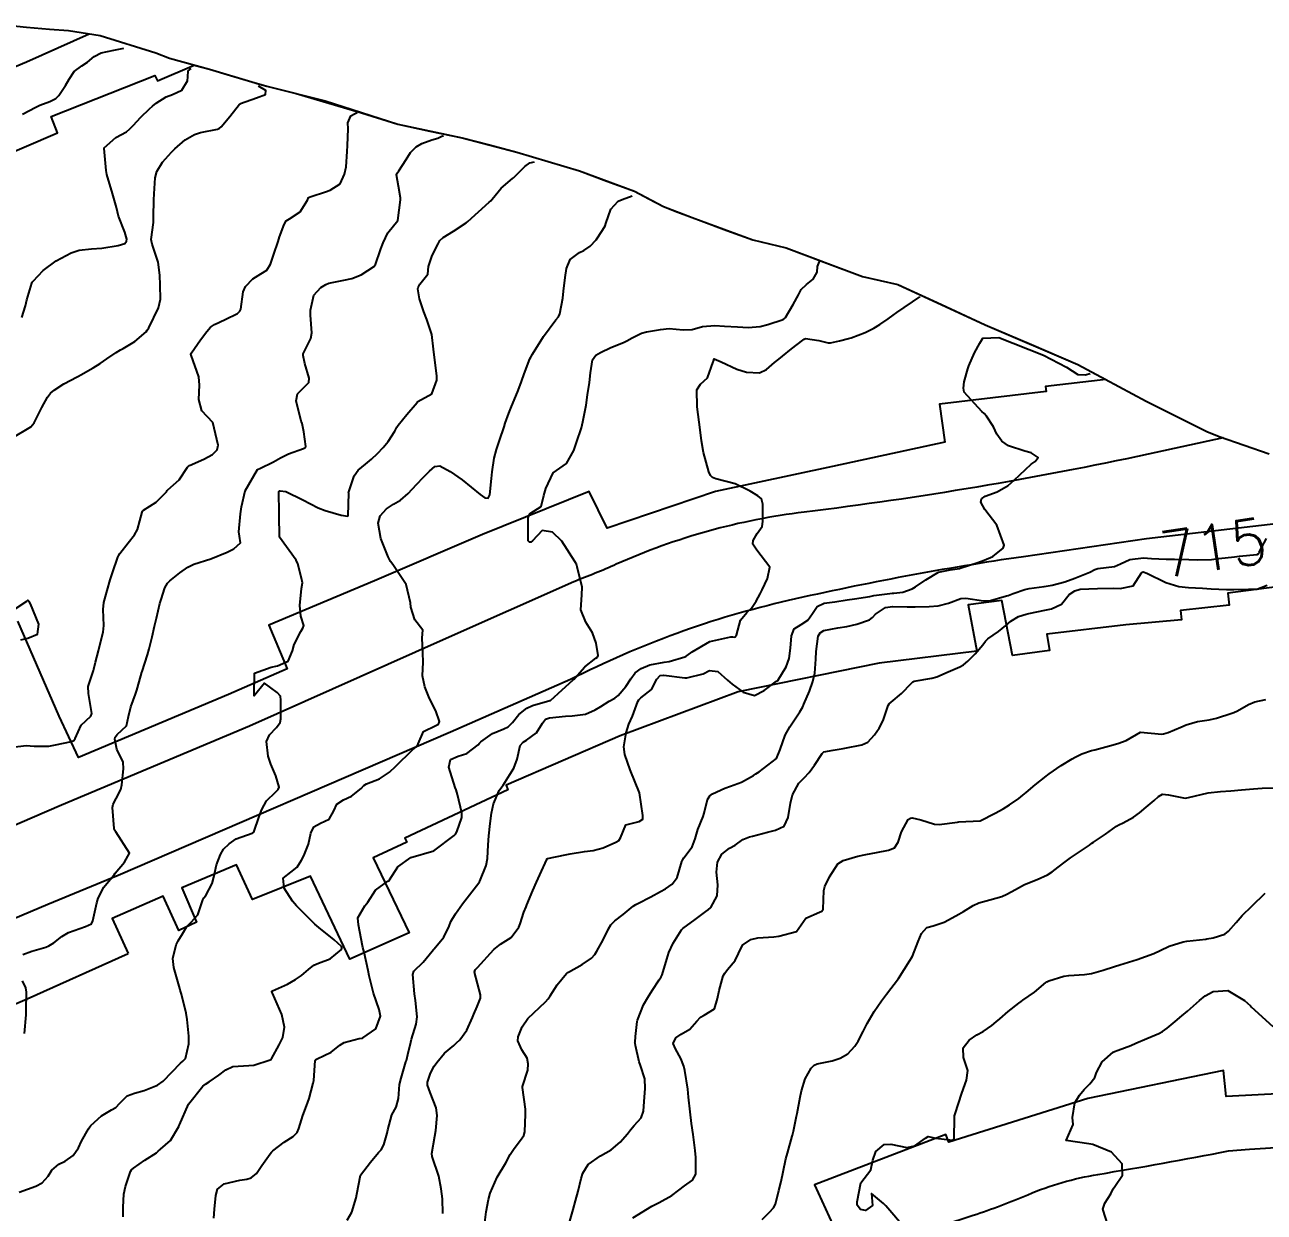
# Model space of a CAD drawing. Header units: metres. Extents: x 286371 to 293043, y 7462578 to 7466404.
# Drawn here: x 291481.8 to 291590.8, y 7463680.2 to 7463784.7 of the extents above; entities that cross this region are included whole.
import ezdxf
from ezdxf.enums import TextEntityAlignment as Align

# ---------------------------------------------------------------- set-up
doc = ezdxf.new("R2010")
doc.units = ezdxf.units.M
doc.header["$MEASUREMENT"] = 0
for name, color, linetype in [('Area', 45, 'Continuous'), ('Cotas', 45, 'Continuous'), ('Curvas de Nivel 1m', 11, 'Continuous'), ('Curvas de Nivel 5m', 15, 'Continuous'), ('Edificações', 30, 'Continuous'), ('Vias primárias', 230, 'Continuous')]:
    doc.layers.add(name, color=color, linetype=linetype)
doc.styles.add('Style-STANDARD', font='STANDARD.shx')

msp = doc.modelspace()

# ---------------------------------------------------------------- linework, layer by layer
at = {"layer": 'Area'}
msp.add_polyline3d([(291479.98, 7463784.68, 706.46), (291481.93, 7463784.47, 704.5), (291483.97, 7463784.3, 711.01), (291485.63, 7463784.18, 707.65), (291488.41, 7463783.73, 705.95), (291493.33, 7463782.23, 711.31), (291494.51, 7463781.75, 711.42), (291498.04, 7463780.77, 711.02), (291501.75, 7463779.67, 710.97), (291503.09, 7463779.27, 711.27), (291508.22, 7463777.98, 711.32), (291514.59, 7463775.93, 712.95), (291520.26, 7463774.74, 712.58), (291525.05, 7463773.49, 713.08), (291530.57, 7463771.83, 713.16), (291535.4, 7463770.04, 715), (291537.95, 7463768.71, 715.57), (291540.47, 7463767.72, 716.35), (291541.27, 7463767.44, 716.22), (291545.81, 7463765.77, 715.36), (291548.75, 7463765.07, 715.08), (291555.45, 7463762.54, 717.39), (291558.56, 7463761.83, 717.76), (291566.25, 7463758.3, 717.86), (291574.39, 7463754.79, 716.38), (291580.41, 7463751.57, 722.58), (291585.75, 7463748.92, 714.65), (291586.83, 7463748.48, 714.67), (291591.23, 7463746.96, 714.57)], dxfattribs=at)
at = {"layer": 'Curvas de Nivel 1m', "flags": 128}
for points, elevation in [([(291481.53, 7463758.93), (291481.84, 7463759.97), (291481.98, 7463760.49), (291482.42, 7463761.97), (291482.45, 7463762.04), (291482.53, 7463762.14), (291483.42, 7463763.07), (291484.55, 7463763.93), (291485.86, 7463764.62), (291486.57, 7463764.87), (291487.67, 7463764.98), (291488.57, 7463765.03), (291490, 7463765.27), (291490.58, 7463765.46), (291490.75, 7463765.66), (291490.76, 7463765.83), (291490.59, 7463766.43), (291490.03, 7463767.84), (291489.85, 7463768.62), (291489.5, 7463769.85), (291489.01, 7463771.52), (291488.94, 7463771.86), (291488.77, 7463773.8), (291488.78, 7463773.86), (291489.81, 7463774.76), (291490.73, 7463775.28), (291491.04, 7463775.52), (291491.33, 7463775.83), (291492.01, 7463776.55), (291492.76, 7463777.29), (291493.03, 7463777.53), (291493.35, 7463777.8), (291494.21, 7463778.35), (291494.78, 7463778.56), (291495.61, 7463778.94), (291496.11, 7463779.75), (291496.12, 7463780.09), (291496.17, 7463780.64), (291496.41, 7463780.85)], 706), ([(291480.64, 7463748.31), (291482.33, 7463749.33), (291482.62, 7463749.68), (291482.75, 7463749.96), (291483.28, 7463751.03), (291483.8, 7463751.94), (291484.05, 7463752.27), (291484.38, 7463752.54), (291485.22, 7463753.1), (291486.4, 7463753.73), (291486.52, 7463753.79), (291486.71, 7463753.9), (291487.79, 7463754.5), (291488.42, 7463754.89), (291489.01, 7463755.29), (291489.82, 7463755.85), (291490.21, 7463756.08), (291490.44, 7463756.2), (291491.46, 7463756.82), (291492.46, 7463757.68), (291492.56, 7463757.81), (291492.69, 7463758.03), (291493.56, 7463759.79), (291493.73, 7463760.56), (291493.7, 7463761.79), (291493.66, 7463762.67), (291493.53, 7463763.79), (291492.99, 7463765.39), (291492.9, 7463765.8), (291493.11, 7463767.29), (291493.12, 7463767.8), (291493.15, 7463769.29), (291493.18, 7463769.8), (291493.26, 7463771.21), (291493.39, 7463771.79), (291493.89, 7463772.59), (291494.7, 7463773.47), (291494.85, 7463773.62), (291495, 7463773.77), (291495.9, 7463774.57), (291496.72, 7463775.04), (291497.25, 7463775.21), (291498.73, 7463775.51), (291498.89, 7463775.56), (291499.07, 7463775.71), (291499.83, 7463776.62), (291500.68, 7463777.69), (291500.72, 7463777.73), (291500.77, 7463777.77), (291502.18, 7463778.26), (291502.97, 7463778.56), (291502.99, 7463778.91), (291502.35, 7463779.27)], 707), ([(291480.72, 7463721.16), (291481.9, 7463721.29), (291482.63, 7463721.22), (291483.9, 7463721.22), (291484.49, 7463721.34), (291485.91, 7463721.65), (291486.09, 7463721.72), (291486.22, 7463721.9), (291486.76, 7463723.07), (291487.61, 7463723.88), (291487.7, 7463724.12), (291487.38, 7463725.88), (291487.37, 7463726.49), (291487.82, 7463727.88), (291487.87, 7463728.02), (291488.02, 7463728.61), (291488.27, 7463729.63), (291488.33, 7463729.87), (291488.67, 7463731.25), (291488.74, 7463731.86), (291488.69, 7463733.26), (291488.74, 7463733.86), (291489.04, 7463734.93), (291489.31, 7463735.86), (291489.5, 7463736.48), (291489.96, 7463737.85), (291490.02, 7463737.98), (291490.16, 7463738.18), (291490.88, 7463739.12), (291491.45, 7463739.83), (291491.71, 7463740.3), (291492.11, 7463741.82), (291492.14, 7463741.9), (291492.22, 7463742), (291493.34, 7463742.69), (291494.24, 7463743.61), (291494.31, 7463743.72), (291494.37, 7463743.78), (291495.36, 7463744.67), (291496.11, 7463745.76), (291496.18, 7463745.85), (291496.28, 7463745.91), (291497.54, 7463746.49), (291498.3, 7463746.89), (291498.72, 7463747.3), (291498.8, 7463747.71), (291498.34, 7463749.71), (291497.35, 7463750.73), (291497.09, 7463751.73), (291497.15, 7463752.98), (291497.1, 7463753.73), (291496.43, 7463755.62), (291496.39, 7463755.7), (291496.4, 7463755.75), (291496.41, 7463755.77), (291496.44, 7463755.82), (291497.23, 7463756.96), (291497.79, 7463757.72), (291498.11, 7463758.08), (291498.47, 7463758.33), (291499.41, 7463758.77), (291500.49, 7463759.3), (291500.7, 7463759.48), (291500.78, 7463759.68), (291501, 7463761.19), (291501.2, 7463761.67), (291501.85, 7463762.35), (291502.54, 7463762.77), (291503.08, 7463763.11), (291503.4, 7463763.64), (291503.7, 7463764.51), (291504.08, 7463765.63), (291504.2, 7463766.02), (291504.61, 7463767.13), (291504.78, 7463767.45), (291505.07, 7463767.62), (291506, 7463768.22), (291506.64, 7463769.25), (291506.75, 7463769.48), (291506.99, 7463769.59), (291508.24, 7463769.98), (291508.65, 7463770.13), (291509.52, 7463770.7), (291509.92, 7463771.55), (291510.04, 7463772.19), (291510.15, 7463773.54), (291510.18, 7463774.07), (291510.22, 7463775.54), (291510.21, 7463776.07), (291510.47, 7463776.68), (291510.78, 7463776.86), (291511.02, 7463776.96)], 708), ([(291481.62, 7463702.91), (291482.4, 7463703.2), (291483.63, 7463703.55), (291483.91, 7463703.66), (291484.34, 7463703.93), (291485.06, 7463704.5), (291485.65, 7463704.85), (291487.14, 7463705.37), (291487.66, 7463705.62), (291487.78, 7463705.87), (291488.12, 7463707.44), (291488.24, 7463707.87), (291488.73, 7463708.84), (291489.58, 7463709.85), (291489.65, 7463709.93), (291489.74, 7463710.07), (291490.56, 7463711.02), (291491.01, 7463711.83), (291489.79, 7463713.69), (291489.68, 7463713.85), (291489.66, 7463713.99), (291489.51, 7463715.85), (291489.55, 7463716.13), (291489.84, 7463716.64), (291490.25, 7463717.43), (291490.34, 7463717.84), (291490.48, 7463719.23), (291490.45, 7463719.84), (291489.9, 7463720.96), (291489.7, 7463721.85), (291489.74, 7463722.02), (291489.92, 7463722.27), (291490.74, 7463723.03), (291490.92, 7463723.83), (291491.11, 7463724.68), (291491.54, 7463725.82), (291491.64, 7463726.16), (291492, 7463727.43), (291492.09, 7463727.73), (291492.12, 7463727.81), (291492.57, 7463729.26), (291492.72, 7463729.8), (291492.99, 7463730.86), (291493.21, 7463731.8), (291493.37, 7463732.5), (291493.68, 7463733.79), (291493.77, 7463734.12), (291494.11, 7463735.15), (291494.34, 7463735.57), (291494.55, 7463735.78), (291495.43, 7463736.47), (291496.14, 7463736.99), (291496.66, 7463737.24), (291498.15, 7463737.72), (291499.58, 7463738.29), (291500.17, 7463738.58), (291500.75, 7463739.12), (291500.66, 7463739.69), (291500.6, 7463740.09), (291500.75, 7463741.68), (291500.84, 7463742.29), (291501.18, 7463743.68), (291502.27, 7463745.58), (291502.32, 7463745.61), (291502.46, 7463745.65), (291503.67, 7463746.24), (291504.29, 7463746.6), (291504.97, 7463746.94), (291506.3, 7463747.41), (291506.43, 7463747.47), (291506.51, 7463747.59), (291506.32, 7463748.89), (291506.17, 7463749.6), (291506.11, 7463749.83), (291505.67, 7463751.6), (291505.77, 7463752.21), (291506.39, 7463752.85), (291506.77, 7463753.21), (291506.79, 7463753.59), (291506.42, 7463754.88), (291506.27, 7463755.6), (291506.28, 7463755.75), (291506.44, 7463756.1), (291506.96, 7463757.08), (291507.04, 7463757.59), (291506.93, 7463759.15), (291506.91, 7463759.59), (291507.21, 7463760.89), (291507.82, 7463761.57), (291508.26, 7463761.84), (291508.53, 7463761.95), (291509.86, 7463762.22), (291510.54, 7463762.37), (291511.38, 7463762.69), (291512.55, 7463763.44), (291512.58, 7463763.48), (291512.59, 7463763.5), (291513.1, 7463764.97), (291513.3, 7463765.49), (291513.72, 7463766.37), (291514.61, 7463767.47), (291514.83, 7463769.28), (291514.84, 7463769.47), (291514.66, 7463770.49), (291514.49, 7463771.48), (291514.53, 7463771.62), (291514.68, 7463771.83), (291515.33, 7463772.83), (291515.72, 7463773.46), (291516.2, 7463773.96), (291516.72, 7463774.24), (291517.6, 7463774.55), (291518.12, 7463774.72), (291518.42, 7463774.85), (291518.61, 7463774.94)], 709), ([(291490.44, 7463679.84), (291490.44, 7463680.68), (291490.5, 7463681.84), (291490.66, 7463682.49), (291491.1, 7463683.83), (291491.18, 7463683.98), (291491.34, 7463684.11), (291492.34, 7463684.82), (291493.36, 7463685.47), (291493.53, 7463685.62), (291493.73, 7463685.79), (291494.6, 7463686.55), (291495.34, 7463687.77), (291495.35, 7463687.81), (291495.4, 7463687.93), (291496.19, 7463689.75), (291497.45, 7463691.32), (291497.67, 7463691.5), (291498.01, 7463691.72), (291498.87, 7463692.29), (291499.47, 7463692.76), (291500.1, 7463693.06), (291501.48, 7463693.15), (291501.94, 7463693.19), (291503.38, 7463693.64), (291503.45, 7463693.67), (291503.49, 7463693.72), (291504.16, 7463694.96), (291504.48, 7463695.62), (291504.62, 7463696.52), (291504.41, 7463697.62), (291503.57, 7463699.52), (291503.53, 7463699.64), (291503.53, 7463699.68), (291503.58, 7463699.72), (291504.9, 7463700.3), (291505.59, 7463700.71), (291506.14, 7463701.05), (291506.74, 7463701.59), (291507.21, 7463701.98), (291507.61, 7463702.14), (291508.66, 7463702.52), (291509.63, 7463703.34), (291509.68, 7463703.5), (291509.67, 7463703.54), (291509.64, 7463703.61), (291508.99, 7463704.2), (291507.66, 7463705.27), (291507.29, 7463705.58), (291505.69, 7463707.18), (291505.32, 7463707.61), (291504.59, 7463708.74), (291504.52, 7463709.62), (291505.18, 7463710.16), (291505.74, 7463710.59), (291506.13, 7463711.22), (291506.32, 7463711.6), (291506.74, 7463712.62), (291506.94, 7463713.59), (291507.22, 7463714.15), (291507.8, 7463714.45), (291508.55, 7463714.82), (291508.97, 7463715.56), (291509.24, 7463716.13), (291509.83, 7463716.52), (291510.53, 7463716.84), (291511.37, 7463717.52), (291511.61, 7463717.76), (291511.85, 7463717.91), (291512.98, 7463718.37), (291513.87, 7463718.95), (291514.43, 7463719.47), (291515.9, 7463720.9), (291516.19, 7463721.15), (291516.38, 7463721.44), (291516.84, 7463722.51), (291517.93, 7463723.04), (291518.16, 7463723.18), (291518.27, 7463723.41), (291517.95, 7463724.33), (291517.39, 7463725.42), (291516.97, 7463726.45), (291516.78, 7463727.43), (291516.82, 7463728.63), (291516.79, 7463729.43), (291516.74, 7463730.75), (291516.81, 7463731.43), (291516.08, 7463732.34), (291515.73, 7463733.45), (291515.72, 7463733.83), (291515.32, 7463735.46), (291514.15, 7463737.2), (291513.95, 7463737.48), (291513.74, 7463737.9), (291513.1, 7463739.49), (291512.86, 7463740.84), (291513.05, 7463741.49), (291513.6, 7463742.11), (291514.23, 7463742.52), (291514.84, 7463742.86), (291515.52, 7463743.46), (291515.86, 7463743.84), (291516.26, 7463744.27), (291516.83, 7463744.87), (291517.38, 7463745.43), (291517.86, 7463745.84), (291518.28, 7463745.89), (291519.21, 7463745.4), (291520.26, 7463744.66), (291521.85, 7463743.36), (291522.24, 7463743.08), (291522.54, 7463743.05), (291522.69, 7463743.35), (291522.83, 7463744.78), (291522.89, 7463745.35), (291523.08, 7463746.56), (291523.28, 7463747.34), (291523.54, 7463748.11), (291523.94, 7463749.33), (291524.04, 7463749.63), (291524.35, 7463750.51), (291524.58, 7463751.11), (291524.67, 7463751.32), (291525.17, 7463752.52), (291525.47, 7463753.31), (291525.72, 7463753.99), (291526.21, 7463755.3), (291526.28, 7463755.45), (291526.43, 7463755.72), (291527.4, 7463757.28), (291528.48, 7463758.73), (291528.72, 7463759.01), (291528.85, 7463759.25), (291529.12, 7463760.63), (291529.18, 7463761.24), (291529.31, 7463762.46), (291529.44, 7463763.24), (291529.76, 7463764.04), (291530.57, 7463764.66), (291530.95, 7463764.84), (291531.51, 7463765.21), (291532.03, 7463765.76), (291532.6, 7463766.62), (291532.82, 7463766.99), (291532.9, 7463767.19), (291533.34, 7463768.47), (291533.96, 7463769.17), (291534.33, 7463769.33), (291535.2, 7463769.63)], 711), ([(291498.41, 7463679.72), (291498.48, 7463680.51), (291498.58, 7463681.72), (291498.75, 7463682.28), (291499.32, 7463682.73), (291500.71, 7463683.06), (291501.33, 7463683.16), (291501.71, 7463683.28), (291502.18, 7463683.65), (291502.64, 7463684.35), (291503.36, 7463685.38), (291503.48, 7463685.51), (291503.61, 7463685.63), (291504.59, 7463686.4), (291505.38, 7463686.89), (291505.74, 7463687.24), (291505.89, 7463687.6), (291506.25, 7463688.75), (291506.56, 7463689.59), (291506.79, 7463690.23), (291507.16, 7463691.58), (291507.2, 7463691.84), (291507.32, 7463693.58), (291507.38, 7463693.68), (291507.49, 7463693.74), (291508.73, 7463694.32), (291509.5, 7463694.93), (291509.88, 7463695.17), (291511.21, 7463695.52), (291511.47, 7463695.56), (291511.52, 7463695.58), (291512.65, 7463696.37), (291513.07, 7463697.49), (291512.97, 7463698.08), (291512.47, 7463699.5), (291512.07, 7463701.04), (291511.99, 7463701.51), (291511.63, 7463703.12), (291511.52, 7463703.52), (291511.48, 7463703.67), (291511.15, 7463705.52), (291511.07, 7463706.13), (291511.69, 7463707.19), (291511.85, 7463707.36), (291511.95, 7463707.51), (291512.64, 7463708.57), (291513.72, 7463709.36), (291513.8, 7463709.4), (291513.87, 7463709.48), (291514.59, 7463710.62), (291515.75, 7463711.45), (291517.76, 7463712.02), (291519.56, 7463713.39), (291519.67, 7463713.5), (291519.79, 7463713.69), (291520.23, 7463714.95), (291520.23, 7463715.38), (291519.84, 7463716.97), (291519.72, 7463717.39), (291519.65, 7463717.59), (291519.08, 7463719.4), (291519.23, 7463720.05), (291519.89, 7463720.35), (291520.66, 7463720.6), (291521.66, 7463721.36), (291521.78, 7463721.49), (291521.91, 7463721.62), (291522.92, 7463722.34), (291523.93, 7463722.75), (291524.31, 7463722.94), (291524.68, 7463723.31), (291525.23, 7463724.02), (291525.95, 7463724.57), (291526.44, 7463724.8), (291527.96, 7463725.25), (291528.01, 7463725.26), (291529.04, 7463726.18), (291529.99, 7463727.05), (291530.09, 7463727.14), (291530.18, 7463727.23), (291531.03, 7463728.2), (291532.02, 7463728.97), (291532.15, 7463729.07), (291532.2, 7463729.2), (291532.04, 7463730.3), (291531.72, 7463731.21), (291531.14, 7463732.15), (291530.68, 7463733.23), (291530.79, 7463734.55), (291530.81, 7463735.22), (291530.38, 7463737), (291530.3, 7463737.23), (291530.16, 7463737.49), (291529.03, 7463739.25), (291528.2, 7463740.06), (291527.28, 7463740.2), (291526.43, 7463739.29), (291526.3, 7463739.18), (291526.18, 7463739.19), (291526.06, 7463739.3), (291526.06, 7463739.42), (291526.06, 7463741.3), (291526.08, 7463741.43), (291526.22, 7463741.69), (291527.2, 7463742.31), (291527.45, 7463743.28), (291527.62, 7463743.9), (291528.27, 7463745.26), (291529.44, 7463746.1), (291530.07, 7463747.24), (291530.13, 7463747.42), (291530.31, 7463747.94), (291530.75, 7463749.23), (291530.88, 7463749.77), (291531.16, 7463751.22), (291531.29, 7463752.13), (291531.45, 7463753.21), (291531.54, 7463754.07), (291531.73, 7463755.2), (291532.02, 7463755.61), (291532.43, 7463755.87), (291533.33, 7463756.3), (291534.45, 7463756.74), (291534.74, 7463756.87), (291535.21, 7463757.15), (291536.03, 7463757.57), (291536.46, 7463757.68), (291537.7, 7463757.88), (291538.47, 7463757.96), (291539.7, 7463757.85), (291540.47, 7463757.89), (291541.38, 7463758.15), (291542.47, 7463758.24), (291543.33, 7463758.17), (291544.47, 7463758.11), (291545.4, 7463758.07), (291546.47, 7463758.15), (291547.14, 7463758.31), (291548.48, 7463758.77), (291548.6, 7463758.84), (291548.68, 7463758.95), (291549.37, 7463760.07), (291549.84, 7463760.93), (291550.06, 7463761.39), (291550.53, 7463761.85), (291551.13, 7463762.32), (291551.48, 7463762.91), (291551.51, 7463763.43), (291551.69, 7463763.86)], 712), ([(291510.13, 7463679.53), (291510.54, 7463680.26), (291510.93, 7463681.52), (291511, 7463681.82), (291511.32, 7463683.51), (291512.2, 7463684.64), (291512.91, 7463685.49), (291513.12, 7463685.73), (291513.36, 7463686.18), (291513.67, 7463687.19), (291513.72, 7463687.48), (291514.07, 7463688.81), (291514.45, 7463689.47), (291514.67, 7463690.23), (291514.73, 7463691.47), (291514.89, 7463692.04), (291515.31, 7463693.46), (291515.35, 7463693.6), (291515.49, 7463694.11), (291515.75, 7463695.21), (291515.81, 7463695.45), (291516.2, 7463696.78), (291516.3, 7463697.44), (291516.14, 7463698.87), (291516.05, 7463699.45), (291515.91, 7463701.14), (291516, 7463701.45), (291516.82, 7463702.24), (291517.63, 7463703.19), (291517.72, 7463703.34), (291517.78, 7463703.42), (291518.64, 7463704.42), (291519.1, 7463705.4), (291519.27, 7463705.8), (291519.68, 7463706.49), (291520.29, 7463707.38), (291521.72, 7463709.21), (291521.78, 7463709.3), (291521.81, 7463709.35), (291522.36, 7463710.73), (291522.48, 7463711.34), (291522.55, 7463712.57), (291522.61, 7463713.34), (291522.71, 7463714.44), (291522.83, 7463715.34), (291523.01, 7463716.15), (291523.52, 7463717.33), (291523.65, 7463717.53), (291523.85, 7463717.8), (291524.45, 7463718.73), (291524.81, 7463719.31), (291525.1, 7463720.1), (291525.35, 7463721.3), (291525.61, 7463721.59), (291525.91, 7463721.76), (291526.8, 7463722.4), (291527.31, 7463723.27), (291527.59, 7463723.62), (291527.94, 7463723.73), (291529.33, 7463723.86), (291529.94, 7463723.91), (291531.1, 7463724.06), (291531.95, 7463724.42), (291532.44, 7463724.72), (291533.19, 7463725.19), (291533.68, 7463725.47), (291533.97, 7463725.7), (291534.66, 7463726.49), (291535.09, 7463727.16), (291535.47, 7463727.69), (291536.01, 7463728.07), (291536.75, 7463728.4), (291538.02, 7463728.63), (291538.45, 7463728.67), (291539.85, 7463729.09), (291539.96, 7463729.15), (291540.03, 7463729.2), (291540.49, 7463729.53), (291542.04, 7463730.44), (291543.89, 7463730.86), (291544.05, 7463730.84), (291544.24, 7463730.82), (291544.38, 7463731.01), (291544.74, 7463732.33), (291545.29, 7463733), (291545.71, 7463733.37), (291546.1, 7463734), (291546.46, 7463734.63), (291546.63, 7463734.98), (291547.12, 7463735.98), (291547.3, 7463736.97), (291546.17, 7463738.48), (291545.81, 7463738.99), (291545.84, 7463739.33), (291546.19, 7463739.93), (291546.63, 7463740.55), (291546.7, 7463740.98), (291546.7, 7463742.51), (291546.58, 7463742.98), (291546.25, 7463743.26), (291545.59, 7463743.66), (291544.26, 7463744.31), (291542.55, 7463744.76), (291542.27, 7463744.87), (291542.1, 7463745.05), (291541.96, 7463745.37), (291541.49, 7463747.06), (291541.3, 7463748.08), (291541.19, 7463749.06), (291541.02, 7463750.4), (291540.92, 7463751.07), (291540.88, 7463752.58), (291541.21, 7463753.06), (291541.82, 7463753.63), (291542.34, 7463755.05), (291542.36, 7463755.11), (291542.43, 7463755.31), (291543.03, 7463755.04), (291544.41, 7463754.38), (291545.27, 7463754.14), (291546.41, 7463754.06), (291547.03, 7463754.36), (291547.72, 7463754.97), (291548.11, 7463755.28), (291548.43, 7463755.53), (291549.22, 7463756.17), (291550.2, 7463756.93), (291550.34, 7463757.04), (291550.46, 7463757.1), (291551.63, 7463756.91), (291552.45, 7463756.71), (291552.64, 7463756.71), (291553.44, 7463756.88), (291554.24, 7463757.08), (291554.46, 7463757.14), (291555.69, 7463757.62), (291556.47, 7463758), (291556.99, 7463758.31), (291557.72, 7463758.82), (291558.16, 7463759.14), (291558.49, 7463759.39), (291560.51, 7463760.76), (291560.51, 7463760.76)], 713), ([(291518.55, 7463680.13), (291518.52, 7463681.41), (291518.42, 7463682.3), (291518.21, 7463683.41), (291517.63, 7463685.14), (291517.59, 7463685.42), (291517.86, 7463686.94), (291517.93, 7463687.42), (291518.06, 7463688.76), (291517.98, 7463689.42), (291517.44, 7463690.77), (291517.22, 7463691.43), (291517.22, 7463691.67), (291517.47, 7463692.46), (291517.8, 7463693.1), (291518.02, 7463693.42), (291518.69, 7463694.22), (291519.51, 7463694.92), (291519.77, 7463695.13), (291520.04, 7463695.39), (291520.66, 7463696.25), (291521.17, 7463697.37), (291521.27, 7463697.65), (291521.56, 7463698.34), (291521.86, 7463699.07), (291521.88, 7463699.36), (291521.59, 7463700.36), (291521.33, 7463701.37), (291521.41, 7463701.57), (291521.61, 7463701.78), (291523.03, 7463703.34), (291523.64, 7463703.82), (291524.56, 7463704.4), (291525.24, 7463705.3), (291525.35, 7463705.62), (291525.68, 7463706.62), (291525.87, 7463707.11), (291525.95, 7463707.29), (291526.47, 7463708.53), (291526.78, 7463709.28), (291527.07, 7463709.93), (291527.69, 7463711.27), (291527.71, 7463711.31), (291527.76, 7463711.34), (291529.32, 7463711.68), (291529.76, 7463711.76), (291531.02, 7463711.96), (291531.77, 7463712.07), (291532.66, 7463712.3), (291533.78, 7463712.78), (291534.02, 7463712.93), (291534.17, 7463713.17), (291534.66, 7463714.3), (291535.81, 7463714.61), (291536.14, 7463714.81), (291536.13, 7463715.14), (291535.84, 7463717.14), (291535.04, 7463719.16), (291534.56, 7463720.5), (291534.48, 7463721.17), (291534.67, 7463722.41), (291534.92, 7463723.16), (291535.23, 7463723.87), (291535.7, 7463725.15), (291535.8, 7463725.32), (291535.97, 7463725.48), (291536.89, 7463726.22), (291537.37, 7463727.12), (291537.68, 7463727.44), (291538, 7463727.49), (291539.84, 7463727.24), (291540, 7463727.23), (291541.45, 7463727.61), (291542.01, 7463727.9), (291542.75, 7463727.79), (291543.58, 7463727.03), (291543.99, 7463726.7), (291544.96, 7463725.99), (291545.97, 7463725.68), (291546.82, 7463726.13), (291547.91, 7463726.96), (291547.96, 7463726.99), (291548, 7463727.02), (291548.75, 7463728.2), (291549.01, 7463728.94), (291549.14, 7463729.84), (291549.21, 7463730.94), (291549.45, 7463731.55), (291550.07, 7463731.94), (291550.66, 7463732.33), (291551.07, 7463732.91), (291551.47, 7463733.53), (291552.1, 7463733.81), (291553.04, 7463733.94), (291554.1, 7463734.09), (291554.77, 7463734.19), (291556.11, 7463734.41), (291556.46, 7463734.48), (291558.11, 7463734.69), (291558.21, 7463734.7), (291559.01, 7463734.79), (291559.84, 7463735.06), (291560.12, 7463735.25), (291561.03, 7463735.86), (291562.14, 7463736.53), (291562.3, 7463736.58), (291563.17, 7463736.73), (291564, 7463736.87), (291564.15, 7463736.91), (291565.5, 7463737.35), (291566.16, 7463737.58), (291566.93, 7463737.91), (291567.84, 7463738.66), (291567.92, 7463738.92), (291567.27, 7463740.67), (291566.22, 7463742.06), (291565.87, 7463742.69), (291565.93, 7463742.99), (291566.24, 7463743.22), (291567.31, 7463743.61), (291568.26, 7463744.15), (291568.8, 7463744.64), (291570.29, 7463746.03), (291570.63, 7463746.27), (291570.9, 7463746.61), (291570.3, 7463747.04), (291569.75, 7463747.17), (291568.31, 7463747.64), (291567.71, 7463748.05), (291567.28, 7463748.67), (291566.99, 7463749.33), (291566.35, 7463750.27), (291566.15, 7463750.48), (291565.94, 7463750.68), (291564.39, 7463752.36), (291564.33, 7463752.71), (291564.4, 7463753.27), (291564.71, 7463754.41), (291564.81, 7463754.7), (291565.31, 7463755.82), (291565.77, 7463756.68), (291566.03, 7463757.11), (291567.45, 7463757.17), (291571.37, 7463755.62), (291573.41, 7463754.57), (291574.4, 7463753.93), (291575.05, 7463753.9), (291575.48, 7463754)], 714), ([(291529.66, 7463679.24), (291530.03, 7463680.49), (291530.23, 7463681.23), (291530.45, 7463682.08), (291530.73, 7463683.22), (291530.88, 7463683.67), (291531.34, 7463684.43), (291532.41, 7463685.19), (291533.36, 7463685.72), (291534.14, 7463686.39), (291534.78, 7463687.15), (291535.05, 7463687.49), (291535.39, 7463687.87), (291536, 7463688.55), (291536.21, 7463689.13), (291536.26, 7463689.97), (291536.36, 7463691.13), (291536.31, 7463691.98), (291535.93, 7463693.14), (291535.82, 7463693.48), (291535.5, 7463694.92), (291535.46, 7463695.1), (291535.45, 7463695.15), (291535.46, 7463695.19), (291535.51, 7463695.7), (291535.64, 7463697.03), (291535.66, 7463697.14), (291536.21, 7463698.48), (291536.59, 7463699.13), (291536.96, 7463699.74), (291537.59, 7463700.69), (291537.76, 7463700.94), (291537.85, 7463701.11), (291538.24, 7463702.49), (291538.42, 7463703.1), (291538.82, 7463703.92), (291539.55, 7463705.09), (291539.61, 7463705.14), (291539.67, 7463705.19), (291540.75, 7463706), (291541.69, 7463706.68), (291541.9, 7463706.84), (291542.13, 7463707.05), (291542.68, 7463708.07), (291542.74, 7463709.04), (291542.63, 7463710.15), (291542.7, 7463711.04), (291543.08, 7463711.72), (291543.77, 7463712.27), (291544.26, 7463712.53), (291544.94, 7463713.01), (291545.52, 7463713.27), (291545.79, 7463713.32), (291547.11, 7463713.66), (291547.8, 7463713.86), (291548.56, 7463714.2), (291548.93, 7463714.95), (291549.12, 7463716.22), (291549.31, 7463716.94), (291549.86, 7463717.98), (291550.34, 7463718.45), (291550.78, 7463718.91), (291551.24, 7463719.55), (291551.9, 7463720.59), (291552.06, 7463720.74), (291552.89, 7463720.88), (291553.75, 7463721.02), (291553.91, 7463721.05), (291555.41, 7463721.34), (291555.92, 7463721.6), (291556.51, 7463722.24), (291556.92, 7463722.82), (291557.27, 7463723.49), (291557.73, 7463724.81), (291557.81, 7463724.96), (291557.97, 7463725.11), (291558.89, 7463725.88), (291559.78, 7463726.78), (291559.88, 7463726.89), (291560, 7463726.96), (291561.55, 7463727.21), (291562, 7463727.34), (291562.98, 7463727.76), (291564.02, 7463728.2), (291564.33, 7463728.4), (291564.71, 7463728.7), (291565.38, 7463729.35), (291566.05, 7463730.15), (291566.27, 7463730.47), (291566.49, 7463730.68), (291567.41, 7463731.32), (291568.07, 7463731.84), (291568.5, 7463732.22), (291569.18, 7463732.64), (291569.86, 7463732.85), (291570.09, 7463732.9), (291571.48, 7463733.21), (291572.09, 7463733.32), (291572.96, 7463733.72), (291573.64, 7463734.57), (291574.12, 7463734.9), (291574.6, 7463735.04), (291576.12, 7463735.1), (291577.51, 7463735.12), (291578.12, 7463735.11), (291579.25, 7463735.35), (291579.99, 7463736.47), (291580.06, 7463736.55), (291580.15, 7463736.56), (291580.45, 7463736.46), (291582.13, 7463735.64), (291583.28, 7463735.27), (291584.13, 7463735.2), (291585.37, 7463735.14), (291586.12, 7463735.06), (291587.48, 7463735), (291588.12, 7463735.01), (291589.41, 7463735.04), (291590.13, 7463735.05), (291591.05, 7463735.38)], 716), ([(291481.43, 7463730.59), (291482.05, 7463730.72), (291482.91, 7463731.09), (291483.02, 7463731.95), (291482.3, 7463733.76), (291482.19, 7463733.96), (291482.1, 7463734.06), (291482.02, 7463734.04), (291481.95, 7463733.97), (291480.84, 7463733.22)], 707), ([(291535.27, 7463679.76), (291536.93, 7463680.76), (291537.29, 7463680.95), (291537.4, 7463681.01), (291537.59, 7463681.11), (291538.68, 7463681.72), (291539.31, 7463682.17), (291539.82, 7463682.57), (291540.5, 7463683.07), (291540.8, 7463683.6), (291540.81, 7463685.06), (291540.75, 7463685.67), (291540.57, 7463687.07), (291540.42, 7463688.04), (291540.3, 7463689.07), (291540.16, 7463690.35), (291540.09, 7463691.07), (291539.85, 7463692.7), (291539.76, 7463693.08), (291539.48, 7463693.77), (291539.02, 7463694.62), (291538.8, 7463695.09), (291539.03, 7463695.57), (291539.52, 7463695.9), (291540.27, 7463696.33), (291540.88, 7463697.06), (291541.21, 7463697.39), (291541.54, 7463697.57), (291542.45, 7463698.14), (291542.71, 7463699.04), (291542.86, 7463699.75), (291543.22, 7463701.03), (291543.34, 7463701.28), (291543.6, 7463701.58), (291544.26, 7463702.37), (291544.55, 7463703.01), (291544.92, 7463703.72), (291545.64, 7463704.23), (291546.25, 7463704.38), (291547.65, 7463704.46), (291548.09, 7463704.52), (291549.65, 7463704.93), (291550.48, 7463706.11), (291551.68, 7463706.64), (291551.88, 7463706.71), (291551.99, 7463706.9), (291552.06, 7463708.55), (291552.14, 7463708.9), (291552.57, 7463709.73), (291553.3, 7463710.87), (291553.75, 7463711.18), (291555.05, 7463711.55), (291555.76, 7463711.7), (291556.7, 7463711.88), (291557.76, 7463712.09), (291558.26, 7463712.3), (291558.59, 7463712.79), (291558.88, 7463713.71), (291559.48, 7463714.78), (291559.68, 7463714.91), (291559.82, 7463714.94), (291560.58, 7463714.76), (291561.8, 7463714.37), (291562.2, 7463714.34), (291563.8, 7463714.56), (291563.94, 7463714.58), (291565.8, 7463714.68), (291567.13, 7463715.35), (291567.82, 7463715.73), (291568.4, 7463716.07), (291569.21, 7463716.63), (291569.56, 7463716.91), (291569.84, 7463717.16), (291570.64, 7463717.82), (291571.61, 7463718.6), (291571.75, 7463718.71), (291571.87, 7463718.8), (291572.93, 7463719.53), (291573.89, 7463720.12), (291574.17, 7463720.28), (291574.75, 7463720.55), (291575.6, 7463720.84), (291575.9, 7463720.92), (291577.17, 7463721.25), (291577.91, 7463721.46), (291578.66, 7463721.74), (291579.92, 7463722.47), (291581.79, 7463722.3), (291581.92, 7463722.32), (291582.34, 7463722.43), (291583.44, 7463722.91), (291583.93, 7463723.11), (291584.93, 7463723.4), (291585.94, 7463723.56), (291586.6, 7463723.7), (291587.95, 7463724.14), (291588.11, 7463724.19), (291588.44, 7463724.34), (291589.39, 7463724.9), (291589.97, 7463725.12), (291590.92, 7463725.35)], 717), ([(291546.65, 7463679.6), (291547.28, 7463680.26), (291547.62, 7463680.63), (291547.81, 7463680.96), (291548.11, 7463682.15), (291548.3, 7463682.95), (291548.49, 7463683.79), (291548.73, 7463684.94), (291548.85, 7463685.45), (291549.28, 7463686.94), (291549.3, 7463687.02), (291549.39, 7463687.38), (291549.65, 7463688.69), (291549.7, 7463688.93), (291549.99, 7463690.37), (291550.1, 7463690.92), (291550.42, 7463691.96), (291550.94, 7463692.91), (291551.21, 7463693.18), (291551.48, 7463693.28), (291552.8, 7463693.57), (291553.49, 7463693.78), (291554.18, 7463694.18), (291554.8, 7463694.86), (291555.07, 7463695.3), (291555.52, 7463696.13), (291555.76, 7463696.62), (291555.87, 7463696.84), (291556.49, 7463697.89), (291557.13, 7463698.82), (291557.31, 7463699.08), (291557.57, 7463699.42), (291558.62, 7463700.79), (291559.62, 7463702.39), (291559.77, 7463702.63), (291559.85, 7463702.77), (291560.36, 7463704.05), (291560.64, 7463704.76), (291561.13, 7463705.29), (291561.66, 7463705.42), (291562.65, 7463705.75), (291563.68, 7463706.32), (291563.93, 7463706.46), (291564.34, 7463706.7), (291565.18, 7463707.21), (291565.7, 7463707.44), (291566.65, 7463707.72), (291567.7, 7463708.01), (291568.15, 7463708.21), (291568.91, 7463708.64), (291569.43, 7463708.92), (291569.72, 7463709.06), (291570.82, 7463709.51), (291571.73, 7463709.93), (291572.15, 7463710.17), (291572.68, 7463710.58), (291573.27, 7463711.05), (291573.76, 7463711.4), (291574.45, 7463711.87), (291575.42, 7463712.54), (291575.63, 7463712.69), (291575.78, 7463712.79), (291576.82, 7463713.49), (291577.8, 7463714.19), (291577.99, 7463714.31), (291578.37, 7463714.5), (291579.3, 7463714.99), (291579.82, 7463715.36), (291580.41, 7463715.88), (291581.12, 7463716.46), (291581.49, 7463716.8), (291581.84, 7463717.02), (291582.36, 7463716.95), (291583.84, 7463716.67), (291584.14, 7463716.71), (291585.85, 7463717.13), (291586.94, 7463717.26), (291587.85, 7463717.31), (291588.79, 7463717.39), (291589.85, 7463717.47), (291590.62, 7463717.53), (291591.85, 7463717.57)], 718), ([(291559.25, 7463678.78), (291557.5, 7463680.81), (291557.3, 7463681.02), (291556.25, 7463681.89), (291556.33, 7463680.83), (291555.72, 7463680.4), (291555.29, 7463680.49), (291555, 7463680.85), (291554.99, 7463681.16), (291555.32, 7463682.84), (291556.19, 7463683.98), (291556.38, 7463684.83), (291556.62, 7463685.57), (291557.37, 7463686.2), (291557.96, 7463686.22), (291559.37, 7463685.94), (291560.06, 7463686.09), (291561.01, 7463686.76), (291561.23, 7463686.91), (291561.39, 7463686.87), (291561.9, 7463686.75), (291563.38, 7463686.59), (291563.47, 7463686.63), (291563.52, 7463686.72), (291563.55, 7463688.58), (291563.56, 7463688.72), (291563.6, 7463688.9), (291564.19, 7463690.71), (291564.62, 7463691.86), (291564.71, 7463692.7), (291564.35, 7463693.84), (291564.32, 7463694.7), (291564.83, 7463695.37), (291565.52, 7463695.83), (291566.07, 7463696.14), (291566.82, 7463696.67), (291567.22, 7463696.98), (291567.54, 7463697.26), (291568.28, 7463697.91), (291569.21, 7463698.63), (291569.41, 7463698.78), (291569.57, 7463698.89), (291570.58, 7463699.61), (291571.59, 7463700.44), (291571.68, 7463700.51), (291571.86, 7463700.59), (291573.16, 7463701.01), (291573.6, 7463701.07), (291574.99, 7463701.15), (291575.6, 7463701.24), (291576.61, 7463701.52), (291577.61, 7463701.85), (291578.1, 7463702.01), (291579.62, 7463702.47), (291581.08, 7463703), (291581.64, 7463703.26), (291582.43, 7463703.65), (291583.65, 7463704.03), (291583.97, 7463704.08), (291585.65, 7463704.27), (291585.75, 7463704.28), (291586.3, 7463704.37), (291587.31, 7463704.71), (291587.66, 7463704.97), (291588.31, 7463705.71), (291588.84, 7463706.34), (291589.7, 7463707.16), (291590.88, 7463708.3)], 719), ([(291481.78, 7463695.97), (291481.92, 7463697.59), (291481.92, 7463697.97), (291481.95, 7463699.59), (291481.88, 7463699.97), (291481.58, 7463700.58)], 709)]:
    msp.add_lwpolyline(points, dxfattribs=dict(at, elevation=elevation))
at = {"layer": 'Curvas de Nivel 5m', "flags": 128}
for points, elevation in [([(291481.59, 7463776.81), (291482.77, 7463777.45), (291483.11, 7463777.61), (291483.99, 7463777.94), (291484.52, 7463778.19), (291484.78, 7463778.45), (291485.38, 7463779.34), (291485.69, 7463779.91), (291486.14, 7463780.58), (291486.82, 7463781.08), (291487.32, 7463781.4), (291487.89, 7463781.88), (291488.5, 7463782.21), (291489.62, 7463782.46), (291490.5, 7463782.62)], 705), ([(291481.3, 7463682.02), (291482.75, 7463682.52), (291483.32, 7463682.84), (291483.85, 7463683.41), (291484.17, 7463683.93), (291484.8, 7463684.46), (291485.35, 7463684.74), (291486.04, 7463685.22), (291486.52, 7463685.9), (291486.77, 7463686.49), (291487.39, 7463687.58), (291487.51, 7463687.76), (291487.61, 7463687.88), (291488.54, 7463688.73), (291489.41, 7463689.24), (291489.8, 7463689.46), (291490.16, 7463689.84), (291490.79, 7463690.48), (291491.44, 7463690.71), (291492.3, 7463690.95), (291493.45, 7463691.43), (291493.95, 7463691.78), (291495.48, 7463693.35), (291495.7, 7463693.53), (291495.92, 7463693.75), (291496.21, 7463695.04), (291496.23, 7463695.74), (291496.08, 7463697.2), (291495.99, 7463697.75), (291495.57, 7463699.42), (291495.47, 7463699.76), (291495.42, 7463699.91), (291494.9, 7463701.76), (291494.81, 7463702.57), (291495.1, 7463703.76), (291495.27, 7463704.12), (291495.65, 7463704.74), (291496.05, 7463705.36), (291496.43, 7463705.74), (291497, 7463706.41), (291497.46, 7463707.73), (291497.54, 7463707.88), (291497.7, 7463708.09), (291498.28, 7463709.15), (291498.43, 7463709.71), (291498.66, 7463710.79), (291498.99, 7463711.71), (291499.28, 7463712.18), (291499.77, 7463712.65), (291500.39, 7463713.07), (291501.78, 7463713.58), (291501.85, 7463713.6), (291501.92, 7463713.66), (291502.4, 7463715.06), (291502.63, 7463715.65), (291503.04, 7463716.43), (291503.84, 7463717.18), (291504.08, 7463717.41), (291504.15, 7463717.63), (291503.87, 7463718.63), (291503.42, 7463719.64), (291503.19, 7463720.35), (291503.05, 7463721.65), (291503.32, 7463722.24), (291503.93, 7463722.87), (291504.25, 7463723.32), (291504.31, 7463723.63), (291504.32, 7463725.28), (291504.27, 7463725.63), (291503.98, 7463725.96), (291502.87, 7463726.77), (291501.97, 7463725.66), (291502, 7463727.66), (291503.47, 7463728.19), (291504.01, 7463728.3), (291504.94, 7463728.7), (291505.33, 7463729.62), (291505.48, 7463730.17), (291506.06, 7463731.31), (291506.23, 7463731.6), (291506.33, 7463731.86), (291506.08, 7463732.66), (291505.97, 7463733.61), (291506.12, 7463735.11), (291506.2, 7463735.59), (291506.13, 7463736), (291505.81, 7463737.26), (291505.65, 7463737.6), (291504.18, 7463739.62), (291504.16, 7463741.57), (291504.15, 7463741.63), (291504.15, 7463741.69), (291504.13, 7463743.63), (291504.19, 7463743.68), (291504.24, 7463743.69), (291504.75, 7463743.62), (291506.23, 7463742.89), (291507.6, 7463742.2), (291508.22, 7463741.95), (291509.6, 7463741.54), (291510.21, 7463741.45), (291510.24, 7463741.51), (291510.24, 7463741.53), (291510.28, 7463743.5), (291510.27, 7463743.53), (291510.77, 7463745.02), (291511.12, 7463745.52), (291511.74, 7463746.05), (291512.29, 7463746.49), (291512.82, 7463746.97), (291513.32, 7463747.49), (291513.76, 7463748.04), (291514.33, 7463748.93), (291514.51, 7463749.29), (291514.63, 7463749.47), (291515.4, 7463750.41), (291516.31, 7463751.45), (291516.33, 7463751.48), (291516.37, 7463751.55), (291517.59, 7463752.21), (291518.02, 7463753.42), (291518.02, 7463753.8), (291517.81, 7463755.42), (291517.72, 7463756.14), (291517.59, 7463757.43), (291517.14, 7463758.77), (291516.87, 7463759.44), (291516.51, 7463760.57), (291516.35, 7463761.45), (291516.38, 7463761.59), (291516.53, 7463761.88), (291517.24, 7463762.74), (291517.3, 7463763.43), (291517.62, 7463764.38), (291518.13, 7463765.42), (291518.3, 7463765.7), (291518.59, 7463765.97), (291519.49, 7463766.52), (291520.61, 7463767.27), (291520.75, 7463767.38), (291522.64, 7463769.09), (291522.78, 7463769.21), (291522.89, 7463769.34), (291523.68, 7463770.3), (291524.67, 7463771.16), (291524.76, 7463771.23), (291524.86, 7463771.31), (291525.76, 7463772.23), (291526.2, 7463772.54), (291526.63, 7463772.63)], 710), ([(291522.24, 7463679.35), (291522.36, 7463680.27), (291522.57, 7463681.35), (291522.73, 7463681.92), (291523.32, 7463683.33), (291524.08, 7463684.59), (291524.49, 7463685.32), (291524.83, 7463685.85), (291525.37, 7463686.58), (291525.68, 7463687), (291525.77, 7463687.3), (291525.83, 7463688.87), (291525.81, 7463689.3), (291525.55, 7463691.2), (291525.56, 7463691.3), (291526.02, 7463692.74), (291526.07, 7463693.3), (291525.97, 7463693.78), (291525.5, 7463694.52), (291525.15, 7463695.31), (291525.17, 7463695.66), (291525.53, 7463696.56), (291526.03, 7463697.29), (291527.57, 7463698.76), (291527.82, 7463699.01), (291528, 7463699.26), (291528.61, 7463700.23), (291529.44, 7463701.24), (291529.53, 7463701.32), (291529.61, 7463701.37), (291530.8, 7463702.03), (291531.62, 7463702.6), (291531.92, 7463702.91), (291532.11, 7463703.2), (291532.65, 7463704.19), (291533.12, 7463705.18), (291533.32, 7463705.53), (291533.67, 7463705.86), (291534.41, 7463706.44), (291535.29, 7463707.15), (291535.53, 7463707.31), (291535.7, 7463707.4), (291536.85, 7463707.99), (291537.71, 7463708.45), (291538.13, 7463708.69), (291538.72, 7463709.1), (291539.16, 7463709.67), (291539.56, 7463711.09), (291539.62, 7463711.22), (291539.76, 7463711.4), (291540.47, 7463712.38), (291540.75, 7463713.07), (291540.97, 7463713.89), (291541.44, 7463715.06), (291541.54, 7463715.34), (291541.84, 7463716.54), (291542.03, 7463716.86), (291542.27, 7463717.05), (291543.35, 7463717.53), (291543.85, 7463717.71), (291544.81, 7463718.06), (291545.87, 7463718.65), (291546.07, 7463718.8), (291546.37, 7463718.99), (291547.89, 7463720.15), (291548.23, 7463720.95), (291548.66, 7463722.2), (291549.06, 7463722.94), (291549.42, 7463723.45), (291549.95, 7463724.25), (291550.2, 7463724.69), (291550.31, 7463724.92), (291550.81, 7463726.08), (291551.1, 7463726.91), (291551.26, 7463727.65), (291551.36, 7463728.9), (291551.38, 7463729.56), (291551.55, 7463730.9), (291551.75, 7463731.2), (291552.06, 7463731.4), (291553.3, 7463731.64), (291554.07, 7463731.76), (291554.96, 7463731.96), (291556.08, 7463732.34), (291556.35, 7463732.56), (291556.59, 7463732.83), (291557.48, 7463733.42), (291558.09, 7463733.53), (291559.39, 7463733.49), (291560.09, 7463733.48), (291561.32, 7463733.53), (291562.1, 7463733.59), (291563.03, 7463733.8), (291564.11, 7463734.21), (291564.56, 7463734.25), (291566.1, 7463734.02), (291566.72, 7463734.06), (291568.11, 7463734.45), (291568.27, 7463734.49), (291568.72, 7463734.65), (291569.75, 7463735), (291570.12, 7463735.09), (291571.44, 7463735.29), (291572.13, 7463735.39), (291573.24, 7463735.68), (291574.14, 7463736.02), (291575.44, 7463736.54), (291575.9, 7463736.77), (291576.15, 7463736.86), (291577.61, 7463737.05), (291578.16, 7463737.26), (291578.98, 7463737.66), (291580.16, 7463737.8), (291580.87, 7463737.74), (291582.16, 7463737.69), (291582.89, 7463737.69), (291584.16, 7463737.65), (291584.94, 7463737.62), (291586.16, 7463737.66), (291586.8, 7463737.73), (291588.17, 7463737.89), (291588.57, 7463737.94), (291590.17, 7463738.1), (291590.3, 7463738.19), (291590.35, 7463738.31), (291590.99, 7463739.51)], 715), ([(291577.25, 7463678.5), (291576.59, 7463680.51), (291576.76, 7463681.05), (291577.3, 7463681.86), (291577.51, 7463682.3), (291577.64, 7463682.5), (291578.32, 7463683.5), (291578.29, 7463684.49), (291577.36, 7463685.51), (291575.71, 7463686.19), (291575.37, 7463686.26), (291573.37, 7463686.56), (291573.99, 7463687.96), (291573.94, 7463688.56), (291574.14, 7463689.85), (291574.54, 7463690.55), (291574.95, 7463691.04), (291575.46, 7463691.52), (291575.9, 7463692.09), (291576.04, 7463692.53), (291576.53, 7463693.48), (291577.5, 7463694.32), (291577.62, 7463694.38), (291577.95, 7463694.5), (291579.07, 7463694.92), (291579.51, 7463695.1), (291580.46, 7463695.52), (291581.53, 7463695.95), (291581.84, 7463696.13), (291582.24, 7463696.43), (291582.95, 7463697.01), (291583.55, 7463697.51), (291584.03, 7463697.93), (291584.56, 7463698.4), (291585.1, 7463698.87), (291585.58, 7463699.26), (291586.29, 7463699.67), (291587.58, 7463699.73), (291589.05, 7463698.85), (291589.57, 7463698.39), (291589.63, 7463698.32), (291591.53, 7463696.59)], 720)]:
    msp.add_lwpolyline(points, dxfattribs=dict(at, elevation=elevation))
at = {"layer": 'Edificações'}
for points, elevation in [([(291476.06, 7463771.49), (291484.68, 7463775.17), (291484.1, 7463776.61), (291493.24, 7463780.22), (291493.45, 7463779.75), (291496.69, 7463781.14), (291498.04, 7463780.77), (291499.89, 7463780.22), (291501.75, 7463779.67), (291502.42, 7463779.47), (291503.09, 7463779.27), (291505.65, 7463778.63), (291511.4, 7463776.95), (291514.59, 7463775.93), (291517.42, 7463775.33), (291520.26, 7463774.74), (291522.66, 7463774.11), (291525.05, 7463773.49), (291527.81, 7463772.66), (291530.57, 7463771.83), (291532.99, 7463770.94), (291535.4, 7463770.04), (291536.68, 7463769.38), (291537.95, 7463768.71), (291539.21, 7463768.21), (291540.47, 7463767.72), (291541.27, 7463767.44), (291543.54, 7463766.6), (291545.81, 7463765.77), (291547.28, 7463765.42), (291548.75, 7463765.07), (291552.1, 7463763.81), (291555.45, 7463762.54), (291557, 7463762.19), (291558.56, 7463761.83), (291562.4, 7463760.07), (291566.25, 7463758.3), (291570.32, 7463756.55), (291574.39, 7463754.79), (291576.86, 7463753.47), (291571.56, 7463752.86), (291571.6, 7463752.43), (291562.23, 7463751.3), (291562.69, 7463747.98), (291552.82, 7463745.82), (291542.52, 7463743.64), (291533, 7463740.41), (291531.41, 7463743.64), (291522.05, 7463739.85), (291512.54, 7463735.78), (291503.24, 7463731.88), (291504.86, 7463728.03), (291499.72, 7463725.79), (291486.52, 7463720.23), (291484.81, 7463723.87), (291481.17, 7463732.23)], 711.17), ([(291591.89, 7463735.24), (291587.58, 7463734.7), (291587.7, 7463733.63), (291583.42, 7463733.16), (291583.5, 7463732.34), (291578.63, 7463731.91), (291571.67, 7463731.08), (291571.9, 7463729.64), (291568.66, 7463729.22), (291567.71, 7463734.05), (291564.75, 7463733.65), (291565.52, 7463729.6), (291556.92, 7463728.52), (291544.53, 7463726.02), (291534.16, 7463722.14), (291524.11, 7463717.81), (291524.27, 7463717.39), (291515.21, 7463713.14), (291515.4, 7463712.78), (291512.44, 7463711.41), (291515.6, 7463704.82), (291510.39, 7463702.49), (291506.91, 7463709.8), (291501.81, 7463707.76), (291500.4, 7463710.79), (291495.61, 7463708.77), (291496.89, 7463705.74), (291495.35, 7463705.03), (291493.97, 7463708.05), (291489.48, 7463706.07), (291490.87, 7463702.99)], 719.7)]:
    msp.add_lwpolyline(points, dxfattribs=dict(at, elevation=elevation))
for points in [[(291472.89, 7463695.1), (291482, 7463699.01), (291490.87, 7463702.99)], [(291592.5, 7463690.69), (291587.45, 7463690.41), (291587.2, 7463692.72), (291575.28, 7463690.24), (291563.04, 7463686.41), (291562.8, 7463687.08), (291551.25, 7463682.65), (291552.86, 7463679.14)]]:
    msp.add_lwpolyline(points, dxfattribs=at)
at = {"layer": 'Vias primárias'}
msp.add_lwpolyline([(291487.46, 7463783.85), (291481.95, 7463781.39), (291476.82, 7463779.25), (291451.83, 7463768.41), (291447, 7463766.27), (291444.93, 7463765.44, 0.24347), (291439.01, 7463758.58, 0.839058)], format="xyb", dxfattribs=at)
for points, elevation in [([(291587.19, 7463748.36), (291580.57, 7463746.92, -0.023042), (291550.34, 7463741.82, 0.075035), (291533.81, 7463737.23, -0.015966), (291530.08, 7463735.7), (291518.58, 7463730.58), (291501.54, 7463722.98), (291485.03, 7463716.05), (291467.56, 7463708.51), (291451.19, 7463701.09), (291444.61, 7463698.48, -0.223321), (291435.57, 7463699.04, -0.267932), (291430.76, 7463706.97, -0.077882), (291431.98, 7463716.05), (291433.1, 7463722.57), (291436.15, 7463741.3), (291438.77, 7463756.58), (291439.01, 7463758.58)], 714.66), ([(291601.93, 7463741.95), (291580.44, 7463739.48), (291569.62, 7463737.9, 0.020002), (291548.93, 7463734.04, 0.061753), (291529.79, 7463727.09), (291519.23, 7463722.47), (291489.99, 7463709.86), (291483.81, 7463707.32), (291460.93, 7463697.63)], 718.39), ([(291460.82, 7463635.72), (291485.42, 7463646.94), (291523.67, 7463663.37), (291538.78, 7463669.89), (291556.67, 7463676.91, -0.014166), (291565.2, 7463679.98, 0.0207), (291570, 7463681.78, -0.059355), (291576.16, 7463683.57, 0.007603), (291587.64, 7463685.64), (291589.48, 7463685.8), (291596.01, 7463686.2), (291604.57, 7463686.26, -0.063118)], 718.39)]:
    msp.add_lwpolyline(points, format="xyb", dxfattribs=dict(at, elevation=elevation))

# ---------------------------------------------------------------- texts
at = {"layer": 'Cotas', "style": 'Style-STANDARD'}
msp.add_text('715', height=4, rotation=8.5587, dxfattribs=at).set_placement((291586.32, 7463738.7, 715), align=Align.MIDDLE_CENTER)

doc.saveas('drawing.dxf')
